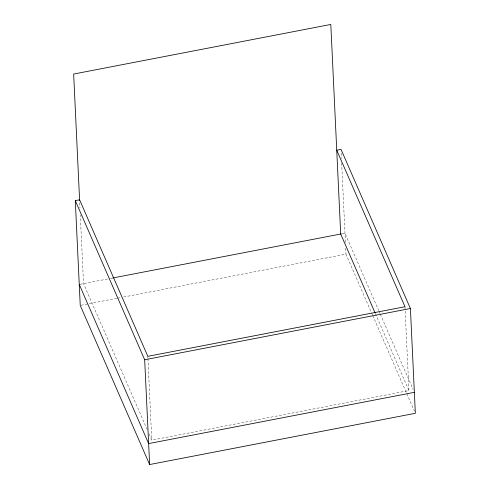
<?xml version="1.0" encoding="UTF-8"?>
<svg xmlns="http://www.w3.org/2000/svg" width="489" height="489" viewBox="0 0 489 489"><rect width="100%" height="100%" fill="white"/><g stroke="black" fill="none" stroke-linecap="round" stroke-linejoin="round"><path stroke-width="0.37" stroke-dasharray="2.44 1.83" d="M80 284.298L109.939 278.522M110.526 278.412L112.776 277.978M341.982 233.766L344.977 233.192L378.755 310.674M80.985 305.252L116.914 298.327M117.666 298.18L120.661 297.605M123.65 297.025L345.961 254.146L371.224 312.086M149.041 433.865L151.779 440.155L408.938 390.558L404.984 306.731M379.061 311.371L379.971 313.461M380.277 314.164L413.144 389.55M375.424 313.687L408.938 390.558M371.524 312.783L372.441 314.873M372.746 315.576L406.524 393.058M406.83 393.755L414.434 411.206M147.213 429.672L83.533 283.614L80.3 215.032M341.2 153.173L341.456 158.509M341.67 163.082L345.436 242.923M345.68 248.161L345.961 254.146M147.831 356.328L147.898 357.856M147.935 358.614L151.779 440.155M79.725 202.837L79.976 208.173"/><path stroke-width="0.73" d="M75.294 200.618L79.585 199.787L147.831 356.328L404.984 306.731L336.738 150.19L341.022 149.365L410.405 308.516L415.35 413.297L149.622 464.55L80.239 305.399L75.294 200.618L144.677 359.763L149.622 464.55M112.935 277.948L341.23 233.913M144.677 359.763L410.405 308.516M414.36 392.343L148.632 443.59L79.249 284.445M375.118 312.984L340.692 234.017L330.808 24.45L73.65 74.047L79.615 200.551"/></g></svg>
